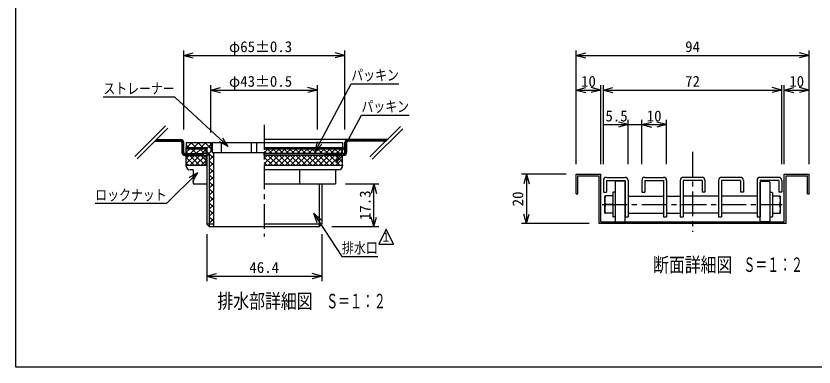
# Model space of a CAD drawing. Units: millimetres, scale not verified, with parts at other scales. Extents: x -819 to 819, y -558 to 522.
# Drawn here: x -819 to 147, y -558 to -132 of the extents above; entities that cross this region are included whole.
import ezdxf
from ezdxf.enums import TextEntityAlignment as Align

# ---------------------------------------------------------------- set-up
doc = ezdxf.new("R2010")
doc.units = ezdxf.units.MM
doc.header["$LTSCALE"] = 6
doc.linetypes.add('CHAIN1', pattern=[8, 5, -1, 1, -1])
for name, color, linetype in [('0-7_枠細線', 5, 'Continuous'), ('0-8_枠中線', 5, 'Continuous'), ('1-2_極細2', 2, 'Continuous'), ('1-3_細線2', 4, 'Continuous'), ('1-5_寸法2', 7, 'Continuous')]:
    doc.layers.add(name, color=color, linetype=linetype)
doc.styles.add('ＭＳ ゴシック', font='')
doc.styles.get('ＭＳ ゴシック').set_extended_font_data('MS Gothic')

msp = doc.modelspace()

# ---------------------------------------------------------------- linework, layer by layer
at = {"layer": '0-7_枠細線'}
for p, q in [((-370.959, -391.021), (-379.959, -409.021)), ((-361.959, -409.021), (-370.959, -391.021)), ((-379.959, -409.021), (-361.959, -409.021))]:
    msp.add_line(p, q, dxfattribs=at)
at = {"layer": '0-8_枠中線'}
msp.add_lwpolyline([(-819, -558), (-819, 522), (819, 522), (819, -558)], close=True, dxfattribs=at)
at = {"layer": '1-2_極細2'}
for p, q in [((-638.145, -265.571), (-675.185, -302.611)), ((-635.317, -268.399), (-672.357, -305.439)), ((-353.625, -266.226), (-390.665, -303.266)), ((-350.796, -269.055), (-387.836, -306.095)), ((-651.175, -284.257), (-619.547, -284.257)), ((-649.371, -284.257), (-647.271, -282.157)), ((-649.075, -282.157), (-619.547, -282.157)), ((-647.249, -284.257), (-645.149, -282.157)), ((-645.128, -284.257), (-643.028, -282.157)), ((-643.007, -284.257), (-640.907, -282.157)), ((-640.885, -284.257), (-638.785, -282.157)), ((-638.764, -284.257), (-636.664, -282.157)), ((-636.643, -284.257), (-634.543, -282.157)), ((-634.521, -284.257), (-632.421, -282.157)), ((-632.4, -284.257), (-630.3, -282.157)), ((-630.279, -284.257), (-628.179, -282.157)), ((-628.157, -284.257), (-626.057, -282.157)), ((-626.036, -284.257), (-623.936, -282.157)), ((-623.915, -284.257), (-621.815, -282.157)), ((-621.793, -284.257), (-619.693, -282.157)), ((-619.672, -284.257), (-617.947, -282.532)), ((-618.267, -284.974), (-616.765, -283.472)), ((-618.047, -286.874), (-616.055, -284.882)), ((-618.047, -285.757), (-618.047, -297.757)), ((-618.047, -288.996), (-615.947, -286.896)), ((-618.047, -291.117), (-615.947, -289.017)), ((-615.947, -297.757), (-615.947, -285.757)), ((-612.947, -288.628), (-609.817, -291.757)), ((-612.154, -291.757), (-606.154, -285.757)), ((-607.332, -285.757), (-601.332, -291.757)), ((-603.669, -291.757), (-597.669, -285.757)), ((-598.847, -285.757), (-592.847, -291.757)), ((-595.184, -291.757), (-589.184, -285.757)), ((-590.361, -285.757), (-582.947, -293.172)), ((-588.047, -293.105), (-582.947, -288.005)), ((-369.556, -282.157), (-518.447, -282.157)), ((-420.947, -285.842), (-417.261, -282.157)), ((-420.947, -297.757), (-420.947, -285.757)), ((-420.947, -287.964), (-418.847, -285.864)), ((-420.947, -290.085), (-418.847, -287.985)), ((-418.847, -285.757), (-418.847, -297.757)), ((-371.656, -284.257), (-417.347, -284.257)), ((-417.24, -284.257), (-415.14, -282.157)), ((-415.119, -284.257), (-413.019, -282.157)), ((-412.997, -284.257), (-410.897, -282.157)), ((-410.876, -284.257), (-408.776, -282.157)), ((-408.755, -284.257), (-406.655, -282.157)), ((-406.633, -284.257), (-404.533, -282.157)), ((-404.512, -284.257), (-402.412, -282.157)), ((-402.391, -284.257), (-400.291, -282.157)), ((-400.269, -284.257), (-398.169, -282.157)), ((-398.148, -284.257), (-396.048, -282.157)), ((-396.027, -284.257), (-393.927, -282.157)), ((-393.905, -284.257), (-391.805, -282.157)), ((-391.784, -284.257), (-389.684, -282.157)), ((-389.663, -284.257), (-387.563, -282.157)), ((-387.542, -284.257), (-385.442, -282.157)), ((-385.42, -284.257), (-383.32, -282.157)), ((-383.299, -284.257), (-381.199, -282.157)), ((-381.178, -284.257), (-379.078, -282.157)), ((-379.056, -284.257), (-376.956, -282.157)), ((-376.935, -284.257), (-374.835, -282.157)), ((-374.814, -284.257), (-372.714, -282.157)), ((-372.692, -284.257), (-370.592, -282.157)), ((-618.047, -293.238), (-615.947, -291.138)), ((-618.047, -295.36), (-615.947, -293.26)), ((-618.047, -297.481), (-615.947, -295.381)), ((-617.714, -299.269), (-615.947, -297.502)), ((-616.802, -300.479), (-615.308, -298.985)), ((-615.424, -301.222), (-613.459, -299.257)), ((-614.447, -299.257), (-591.947, -299.257)), ((-613.438, -301.357), (-611.338, -299.257)), ((-612.947, -297.641), (-608.563, -293.257)), ((-612.947, -297.113), (-610.803, -299.257)), ((-611.316, -301.357), (-609.216, -299.257)), ((-609.195, -301.357), (-607.095, -299.257)), ((-607.775, -299.257), (-601.775, -293.257)), ((-607.074, -301.357), (-604.974, -299.257)), ((-606.62, -293.257), (-600.62, -299.257)), ((-604.952, -301.357), (-602.852, -299.257)), ((-602.831, -301.357), (-600.731, -299.257)), ((-600.986, -299.257), (-594.986, -293.257)), ((-600.71, -301.357), (-598.61, -299.257)), ((-598.588, -301.357), (-596.488, -299.257)), ((-596.467, -301.357), (-594.367, -299.257)), ((-596.438, -293.257), (-590.438, -299.257)), ((-594.346, -301.357), (-592.246, -299.257)), ((-594.198, -299.257), (-588.947, -294.005)), ((-588.047, -296.557), (-579.947, -304.657)), ((-587.213, -300.757), (-582.68, -296.224)), ((-518.447, -298.176), (-513.528, -293.257)), ((-518.447, -296.578), (-515.767, -299.257)), ((-422.447, -299.257), (-518.447, -299.257)), ((-514.979, -293.257), (-508.979, -299.257)), ((-512.74, -299.257), (-506.74, -293.257)), ((-508.191, -293.257), (-502.191, -299.257)), ((-505.951, -299.257), (-499.951, -293.257)), ((-501.403, -293.257), (-495.403, -299.257)), ((-499.163, -299.257), (-493.163, -293.257)), ((-494.615, -293.257), (-488.615, -299.257)), ((-492.375, -299.257), (-486.375, -293.257)), ((-487.826, -293.257), (-481.826, -299.257)), ((-485.587, -299.257), (-479.587, -293.257)), ((-481.038, -293.257), (-475.038, -299.257)), ((-478.798, -299.257), (-472.798, -293.257)), ((-474.25, -293.257), (-468.25, -299.257)), ((-472.01, -299.257), (-466.01, -293.257)), ((-467.462, -293.257), (-461.462, -299.257)), ((-465.222, -299.257), (-459.222, -293.257)), ((-460.673, -293.257), (-454.673, -299.257)), ((-458.434, -299.257), (-452.434, -293.257)), ((-453.885, -293.257), (-447.885, -299.257)), ((-451.646, -299.257), (-445.646, -293.257)), ((-447.097, -293.257), (-441.097, -299.257)), ((-444.947, -301.357), (-444.947, -299.257)), ((-444.947, -301.357), (-442.847, -299.257)), ((-444.857, -299.257), (-438.857, -293.257)), ((-442.825, -301.357), (-440.725, -299.257)), ((-440.704, -301.357), (-438.604, -299.257)), ((-440.309, -293.257), (-434.309, -299.257)), ((-438.583, -301.357), (-436.483, -299.257)), ((-438.069, -299.257), (-432.069, -293.257)), ((-436.461, -301.357), (-434.361, -299.257)), ((-434.34, -301.357), (-432.24, -299.257)), ((-433.521, -293.257), (-427.521, -299.257)), ((-432.219, -301.357), (-430.119, -299.257)), ((-431.281, -299.257), (-425.281, -293.257)), ((-430.097, -301.357), (-427.997, -299.257)), ((-427.976, -301.357), (-425.876, -299.257)), ((-426.732, -293.257), (-423.947, -296.043)), ((-425.855, -301.357), (-423.755, -299.257)), ((-424.493, -299.257), (-423.947, -298.711)), ((-423.733, -301.357), (-418.847, -296.47)), ((-421.48, -301.225), (-418.979, -298.724)), ((-420.947, -292.206), (-418.847, -290.106)), ((-420.947, -294.328), (-418.847, -292.228)), ((-420.947, -296.449), (-418.847, -294.349)), ((-612.947, -311.217), (-603.086, -301.357)), ((-612.947, -304.429), (-609.875, -301.357)), ((-612.947, -303.901), (-603.491, -313.357)), ((-608.703, -301.357), (-596.703, -313.357)), ((-608.298, -313.357), (-596.298, -301.357)), ((-601.914, -301.357), (-589.914, -313.357)), ((-601.51, -313.357), (-589.51, -301.357)), ((-595.126, -301.357), (-588.947, -307.537)), ((-594.722, -313.357), (-588.947, -307.582)), ((-592.224, -301.357), (-591.947, -301.079)), ((-585.047, -307.076), (-579.947, -301.976)), ((-585.047, -308.043), (-579.947, -313.143)), ((-518.447, -311.752), (-508.051, -301.357)), ((-518.447, -304.964), (-514.84, -301.357)), ((-518.447, -303.366), (-508.456, -313.357)), ((-513.667, -301.357), (-501.667, -313.357)), ((-513.263, -313.357), (-501.263, -301.357)), ((-506.879, -301.357), (-494.879, -313.357)), ((-506.475, -313.357), (-494.475, -301.357)), ((-500.091, -301.357), (-488.091, -313.357)), ((-499.687, -313.357), (-487.687, -301.357)), ((-493.303, -301.357), (-481.303, -313.357)), ((-492.898, -313.357), (-480.898, -301.357)), ((-486.515, -301.357), (-474.515, -313.357)), ((-486.11, -313.357), (-474.11, -301.357)), ((-479.726, -301.357), (-467.726, -313.357)), ((-479.322, -313.357), (-467.322, -301.357)), ((-472.938, -301.357), (-460.938, -313.357)), ((-472.534, -313.357), (-460.534, -301.357)), ((-466.15, -301.357), (-454.15, -313.357)), ((-465.746, -313.357), (-453.746, -301.357)), ((-459.362, -301.357), (-447.362, -313.357)), ((-458.957, -313.357), (-446.957, -301.357)), ((-452.573, -301.357), (-440.573, -313.357)), ((-452.169, -313.357), (-440.169, -301.357)), ((-445.785, -301.357), (-433.785, -313.357)), ((-445.381, -313.357), (-433.381, -301.357)), ((-438.997, -301.357), (-426.997, -313.357)), ((-438.593, -313.357), (-426.593, -301.357)), ((-432.209, -301.357), (-423.947, -309.619)), ((-431.804, -313.357), (-423.947, -305.499)), ((-425.421, -301.357), (-423.947, -302.831)), ((-612.947, -310.69), (-610.279, -313.357)), ((-585.047, -315.561), (-579.947, -310.461)), ((-585.047, -316.528), (-579.947, -321.628)), ((-518.447, -310.154), (-515.244, -313.357)), ((-425.016, -313.357), (-423.947, -312.288)), ((-585.047, -324.047), (-579.947, -318.947)), ((-585.047, -325.013), (-579.947, -330.113)), ((-585.047, -332.532), (-579.947, -327.432)), ((-141, -348.157), (-141, -324.157)), ((-141, -324.157), (-111, -324.157)), ((-138.9, -348.157), (-138.9, -326.257)), ((-138.9, -326.257), (-113.1, -326.257)), ((-113.1, -384.157), (-113.1, -326.257)), ((-111, -382.057), (-111, -324.157)), ((111, -382.057), (111, -324.157)), ((111, -324.157), (141, -324.157)), ((113.1, -384.157), (113.1, -326.257)), ((113.1, -326.257), (138.9, -326.257)), ((138.9, -348.157), (138.9, -326.257)), ((141, -348.157), (141, -324.157)), ((-585.047, -333.498), (-579.947, -338.598)), ((-585.047, -341.017), (-579.947, -335.917)), ((-585.047, -341.984), (-579.947, -347.084)), ((-585.047, -349.502), (-579.947, -344.402)), ((-585.047, -350.469), (-579.947, -355.569)), ((-585.047, -357.988), (-579.947, -352.888)), ((-141, -348.157), (-138.9, -348.157)), ((138.9, -348.157), (141, -348.157)), ((-585.047, -358.954), (-579.947, -364.054)), ((-585.047, -366.473), (-579.947, -361.373)), ((-96.59, -361.057), (-105.604, -361.057)), ((96.59, -361.057), (105.604, -361.057)), ((-585.047, -367.44), (-579.947, -372.54)), ((-585.047, -374.958), (-579.947, -369.858)), ((-585.047, -375.925), (-579.947, -381.025)), ((-585.047, -383.444), (-579.947, -378.344)), ((-585.047, -384.41), (-584.7, -384.757)), ((113.1, -384.157), (-113.1, -384.157)), ((-111, -382.057), (111, -382.057))]:
    msp.add_line(p, q, dxfattribs=at)
at = {"layer": '1-2_極細2', "linetype": 'CHAIN1'}
for p, q in [((-518.447, -264.549), (-518.447, -399.557)), ((0, -297.013), (0, -394.243)), ((-109.35, -361.057), (108.281, -361.057))]:
    msp.add_line(p, q, dxfattribs=at)
at = {"layer": '1-2_極細2'}
for points in [[(-614.447, -301.357), (-591.947, -301.357), (-591.947, -299.257)], [(-422.447, -301.357), (-518.447, -301.357), (-518.447, -299.257)]]:
    msp.add_lwpolyline(points, dxfattribs=at)
for centre, radius, start, end in [((-619.547, -285.757), 3.6, 0, 90), ((-619.547, -285.757), 1.5, 0, 90), ((-417.347, -285.757), 3.6, 90, 180), ((-417.347, -285.757), 1.5, 90, 180), ((-614.447, -297.757), 3.6, 180, 270), ((-614.447, -297.757), 1.5, 180, 270), ((-422.447, -297.757), 1.5, 270, 360), ((-422.447, -297.757), 3.6, 270, 360), ((-82.93, -355.807), 23.274, 166.96433, 193.03802), ((82.93, -355.807), 23.274, 346.96198, 13.03567), ((-82.93, -366.308), 23.274, 166.96198, 193.03567), ((82.93, -366.308), 23.274, 346.96433, 13.03802)]:
    msp.add_arc(centre, radius, start, end, dxfattribs=at)
at = {"layer": '1-3_細線2'}
for p, q in [((-612.947, -285.757), (-582.947, -285.757)), ((-612.947, -285.757), (-612.947, -291.757)), ((-582.947, -287.557), (-582.947, -285.757)), ((-581.147, -285.757), (-582.947, -287.557)), ((-582.947, -287.557), (-582.947, -295.957)), ((-581.147, -297.757), (-581.147, -285.757)), ((-581.147, -285.757), (-518.447, -285.757)), ((-570.497, -285.757), (-570.497, -297.757)), ((-534.497, -285.757), (-534.497, -297.757)), ((-527.747, -285.757), (-527.747, -297.757)), ((-518.447, -285.757), (-423.947, -285.757)), ((-423.947, -285.757), (-423.947, -291.757)), ((-612.947, -291.757), (-588.047, -291.757)), ((-612.947, -293.257), (-612.947, -291.757)), ((-612.947, -299.257), (-612.947, -293.257)), ((-612.947, -299.257), (-588.947, -299.257)), ((-588.947, -299.257), (-588.947, -293.257)), ((-588.047, -291.757), (-588.047, -384.757)), ((-581.147, -297.757), (-582.947, -295.957)), ((-581.147, -297.757), (-518.447, -297.757)), ((-518.447, -291.757), (-423.947, -291.757)), ((-518.447, -293.257), (-423.947, -293.257)), ((-518.447, -299.257), (-423.947, -299.257)), ((-423.947, -293.257), (-423.947, -291.757)), ((-423.947, -299.257), (-423.947, -293.257)), ((-612.947, -301.357), (-588.947, -301.357)), ((-612.947, -313.357), (-612.947, -301.357)), ((-588.947, -313.357), (-588.947, -301.357)), ((-423.947, -313.357), (-423.947, -301.357)), ((-613.547, -313.357), (-588.047, -313.357)), ((-612.947, -313.357), (-588.047, -313.357)), ((-604.697, -318.757), (-608.147, -318.757)), ((-604.697, -318.757), (-604.697, -335.857)), ((-518.447, -313.357), (-423.347, -313.357)), ((-428.747, -318.757), (-518.447, -318.757)), ((-475.322, -335.857), (-475.322, -318.757)), ((-432.197, -318.757), (-432.197, -335.857)), ((-104.4, -328.057), (-81.6, -328.057)), ((-57.9, -328.057), (-35.1, -328.057)), ((11.4, -328.057), (-11.4, -328.057)), ((57.9, -328.057), (35.1, -328.057)), ((104.4, -328.057), (81.6, -328.057)), ((-604.697, -335.857), (-588.047, -335.857)), ((-518.447, -335.857), (-432.197, -335.857)), ((-451.847, -335.857), (-451.847, -387.757)), ((-448.847, -335.857), (-448.847, -384.757)), ((-108, -331.657), (-108, -346.057)), ((-104.4, -331.657), (-81.6, -331.657)), ((-104.4, -331.657), (-104.4, -346.057)), ((-93.6, -334.057), (-93.6, -380.557)), ((-83.1, -332.557), (-92.1, -332.557)), ((-81.6, -331.657), (-81.6, -376.057)), ((-81.6, -380.557), (-81.6, -334.057)), ((-78, -331.657), (-78, -376.057)), ((-61.5, -331.657), (-61.5, -346.057)), ((-57.9, -331.657), (-57.9, -346.057)), ((-31.5, -331.657), (-31.5, -376.057)), ((-15, -331.657), (-15, -376.057)), ((11.4, -331.657), (11.4, -346.057)), ((15, -331.657), (15, -346.057)), ((31.5, -331.657), (31.5, -376.057)), ((57.9, -331.657), (57.9, -346.057)), ((61.5, -331.657), (61.5, -346.057)), ((78, -331.657), (78, -376.057)), ((81.6, -331.657), (81.6, -376.057)), ((104.4, -331.657), (81.6, -331.657)), ((81.6, -380.557), (81.6, -334.057)), ((83.1, -332.557), (92.1, -332.557)), ((93.6, -334.057), (93.6, -380.557)), ((104.4, -331.657), (104.4, -346.057)), ((108, -331.657), (108, -346.057)), ((-108, -346.057), (-104.4, -346.057)), ((-96.59, -346.657), (-96.59, -362.557)), ((-93.6, -346.057), (-95.99, -346.057)), ((-61.5, -346.057), (-57.9, -346.057)), ((15, -346.057), (11.4, -346.057)), ((61.5, -346.057), (57.9, -346.057)), ((93.6, -346.057), (95.99, -346.057)), ((96.59, -346.657), (96.59, -362.557)), ((108, -346.057), (104.4, -346.057)), ((-106.204, -370.957), (-106.204, -351.157)), ((-96.59, -350.557), (-105.604, -350.557)), ((-78, -350.707), (-35.1, -350.707)), ((-31.5, -350.707), (-15, -350.707)), ((31.5, -350.707), (-11.4, -350.707)), ((78, -350.707), (35.1, -350.707)), ((81.6, -353.302), (81.6, -365.212)), ((96.59, -350.557), (105.604, -350.557)), ((106.204, -370.957), (106.204, -351.157)), ((-96.59, -362.557), (-96.59, -375.457)), ((96.59, -362.557), (96.59, -375.457)), ((-96.59, -371.557), (-105.604, -371.557)), ((-93.6, -376.057), (-95.99, -376.057)), ((-81.6, -376.057), (-78, -376.057)), ((-78, -371.407), (-35.1, -371.407)), ((-35.1, -376.057), (-31.5, -376.057)), ((-31.5, -371.407), (-15, -371.407)), ((-15, -376.057), (-11.4, -376.057)), ((31.5, -371.407), (-11.4, -371.407)), ((31.5, -376.057), (35.1, -376.057)), ((78, -371.407), (35.1, -371.407)), ((78, -376.057), (81.6, -376.057)), ((93.6, -376.057), (95.99, -376.057)), ((96.59, -371.557), (105.604, -371.557)), ((-579.947, -384.757), (-588.047, -384.757)), ((-585.047, -387.757), (-588.047, -384.757)), ((-448.847, -384.757), (-518.447, -384.757)), ((-451.847, -387.757), (-448.847, -384.757)), ((-92.1, -382.057), (-83.1, -382.057)), ((92.1, -382.057), (83.1, -382.057)), ((-585.047, -387.757), (-518.447, -387.757)), ((-518.447, -387.757), (-451.847, -387.757))]:
    msp.add_line(p, q, dxfattribs=at)
for points in [[(-612.947, -293.257), (-588.947, -293.257), (-588.947, -291.757)], [(-581.147, -297.757), (-579.947, -297.757), (-579.947, -387.757)], [(-588.047, -300.757), (-585.047, -300.757), (-585.047, -387.757)], [(-57.9, -331.657), (-35.1, -331.657), (-35.1, -376.057)], [(11.4, -331.657), (-11.4, -331.657), (-11.4, -376.057)], [(57.9, -331.657), (35.1, -331.657), (35.1, -376.057)]]:
    msp.add_lwpolyline(points, dxfattribs=at)
for centre, radius, start, end in [((-608.147, -313.357), 5.4, 180, 270), ((-428.747, -313.357), 5.4, 270, 360), ((-104.4, -331.657), 3.6, 90, 180), ((-81.6, -331.657), 3.6, 0, 90), ((-57.9, -331.657), 3.6, 90, 180), ((-35.1, -331.657), 3.6, 0, 90), ((-11.4, -331.657), 3.6, 90, 180), ((11.4, -331.657), 3.6, 0, 90), ((35.1, -331.657), 3.6, 90, 180), ((57.9, -331.657), 3.6, 0, 90), ((81.6, -331.657), 3.6, 90, 180), ((104.4, -331.657), 3.6, 0, 90), ((-92.1, -334.057), 1.5, 90, 180), ((-83.1, -334.057), 1.5, 0, 90), ((83.1, -334.057), 1.5, 90, 180), ((92.1, -334.057), 1.5, 0, 90), ((-95.99, -346.657), 0.6, 90, 180), ((95.99, -346.657), 0.6, 0, 90), ((-105.604, -351.157), 0.6, 90, 180), ((105.604, -351.157), 0.6, 0, 90), ((-105.604, -370.957), 0.6, 180, 270), ((-95.99, -375.457), 0.6, 180, 270), ((95.99, -375.457), 0.6, 270, 360), ((105.604, -370.957), 0.6, 270, 360), ((-92.1, -380.557), 1.5, 180, 270), ((-83.1, -380.557), 1.5, 270, 360), ((83.1, -380.557), 1.5, 180, 270), ((92.1, -380.557), 1.5, 270, 360)]:
    msp.add_arc(centre, radius, start, end, dxfattribs=at)
at = {"layer": '1-5_寸法2'}
for p, q in [((-615.947, -270.157), (-615.947, -174.157)), ((-615.947, -180.157), (-604.355, -177.051)), ((-615.947, -180.157), (-604.355, -183.263)), ((-615.947, -180.157), (-420.947, -180.157)), ((-420.947, -180.157), (-432.538, -177.051)), ((-420.947, -180.157), (-432.538, -183.263)), ((-420.947, -270.157), (-420.947, -174.157)), ((-141, -312.157), (-141, -174.157)), ((-141, -180.157), (-129.409, -177.051)), ((-141, -180.157), (-129.409, -183.263)), ((-141, -180.157), (141, -180.157)), ((141, -180.157), (129.409, -177.051)), ((141, -180.157), (129.409, -183.263)), ((141, -312.157), (141, -174.157)), ((-582.947, -273.757), (-582.947, -216.157)), ((-582.947, -222.157), (-571.355, -219.051)), ((-582.947, -222.157), (-571.355, -225.263)), ((-582.947, -222.157), (-453.947, -222.157)), ((-453.947, -222.157), (-465.538, -219.051)), ((-453.947, -222.157), (-465.538, -225.263)), ((-453.947, -270.157), (-453.947, -216.157)), ((-141, -312.157), (-141, -216.157)), ((-141, -222.157), (-129.409, -219.051)), ((-141, -222.157), (-129.409, -225.263)), ((-141, -222.157), (-111, -222.157)), ((-111, -222.157), (-122.591, -219.051)), ((-111, -222.157), (-122.591, -225.263)), ((-111, -312.157), (-111, -216.157)), ((-108, -312.157), (-108, -216.157)), ((-108, -222.157), (-96.409, -219.051)), ((-108, -222.157), (-96.409, -225.263)), ((-108, -222.157), (108, -222.157)), ((108, -222.157), (96.409, -219.051)), ((108, -222.157), (96.409, -225.263)), ((108, -312.157), (108, -216.157)), ((111, -312.157), (111, -216.157)), ((111, -222.157), (122.591, -219.051)), ((111, -222.157), (122.591, -225.263)), ((111, -222.157), (141, -222.157)), ((141, -222.157), (129.409, -219.051)), ((141, -222.157), (129.409, -225.263)), ((141, -312.157), (141, -216.157)), ((-78, -312.157), (-78, -258.157)), ((-61.5, -312.157), (-61.5, -258.157)), ((-31.5, -312.157), (-31.5, -258.157)), ((-108, -264.157), (-61.5, -264.157)), ((-78, -264.157), (-89.591, -261.051)), ((-78, -264.157), (-89.591, -267.263)), ((-61.5, -264.157), (-49.909, -261.051)), ((-61.5, -264.157), (-49.909, -267.263)), ((-61.5, -264.157), (-31.5, -264.157)), ((-31.5, -264.157), (-43.091, -261.051)), ((-31.5, -264.157), (-43.091, -267.263)), ((-562.077, -290.702), (-572.699, -285.12)), ((-562.077, -290.702), (-568.485, -280.556)), ((-456.803, -296.557), (-454.092, -284.867)), ((-456.803, -296.557), (-448.61, -287.789)), ((-431.358, -309.93), (-428.647, -298.24)), ((-431.358, -309.93), (-423.165, -301.162)), ((-599.409, -322.635), (-609.801, -328.635)), ((-599.409, -322.635), (-605.409, -333.028)), ((-153, -324.157), (-207, -324.157)), ((-201, -324.157), (-204.106, -335.748)), ((-201, -324.157), (-197.894, -335.748)), ((-201, -324.157), (-201, -384.157)), ((-420.197, -335.857), (-379.847, -335.857)), ((-385.847, -335.857), (-388.952, -347.448)), ((-385.847, -335.857), (-382.741, -347.448)), ((-385.847, -387.757), (-385.847, -335.857)), ((-458.683, -371.32), (-449.76, -379.344)), ((-458.683, -371.32), (-454.968, -382.73)), ((-385.847, -387.757), (-388.952, -376.166)), ((-385.847, -387.757), (-382.741, -376.166)), ((-201, -384.157), (-204.106, -372.566)), ((-201, -384.157), (-197.894, -372.566)), ((-125.1, -384.157), (-207, -384.157)), ((-436.847, -387.757), (-379.847, -387.757)), ((-588.047, -396.766), (-588.047, -453.757)), ((-448.847, -396.766), (-448.847, -453.757)), ((-588.047, -447.757), (-576.455, -444.651)), ((-588.047, -447.757), (-576.455, -450.863)), ((-588.047, -447.757), (-448.847, -447.757)), ((-448.847, -447.757), (-460.438, -444.651)), ((-448.847, -447.757), (-460.438, -450.863))]:
    msp.add_line(p, q, dxfattribs=at)
for points in [[(-456.803, -296.557), (-413.139, -214.639), (-355.539, -214.639)], [(-562.077, -290.702), (-626.858, -230.878), (-713.258, -230.878)], [(-431.358, -309.93), (-400.835, -252.667), (-343.235, -252.667)], [(-599.409, -322.635), (-636.666, -359.893), (-723.066, -359.893)], [(-458.683, -371.32), (-424.373, -424.077), (-381.173, -424.077)]]:
    msp.add_lwpolyline(points, dxfattribs=at)

# ---------------------------------------------------------------- texts
at = {"layer": '0-7_枠細線', "style": 'ＭＳ ゴシック'}
for s, height, width, p in [('１', 11, 0.8, (-377.121, -409.389)), ('断面詳細図', 17.6, 0.8, (-47.838, -448.128)), ('Ｓ＝１：２', 17.6, 0.6, (61.558, -447.983)), ('排水部詳細図', 17.6, 0.8, (-575.163, -492.133)), ('Ｓ＝１：２', 17.6, 0.6, (-443.436, -492.133))]:
    msp.add_text(s, height=height, dxfattribs=dict(at, width=width)).set_placement(p, align=Align.BOTTOM_LEFT)
at = {"layer": '1-5_寸法2', "style": 'ＭＳ ゴシック'}
for s, p in [('φ65±0.3', (-561.197, -180.157)), ('94', (-9, -180.157)), ('φ43±0.5', (-561.197, -222.157)), ('10', (-135, -222.157)), ('72', (-9, -222.157)), ('10', (117, -222.157)), ('5.5', (-105.524, -264.157)), ('10', (-55.5, -264.157)), ('46.4', (-536.447, -447.757))]:
    msp.add_text(s, height=13.2, dxfattribs=at).set_placement(p, align=Align.BOTTOM_LEFT)
at = {"layer": '1-5_寸法2', "style": 'ＭＳ ゴシック', "width": 0.8}
for s, p in [('パッキン', (-413.139, -214.639)), ('ストレーナー', (-713.258, -230.878)), ('パッキン', (-400.835, -252.667)), ('ロックナット', (-723.066, -359.893)), ('排水口', (-424.373, -424.077))]:
    msp.add_text(s, height=13.2, dxfattribs=at).set_placement(p, align=Align.BOTTOM_LEFT)
at = {"layer": '1-5_寸法2', "style": 'ＭＳ ゴシック'}
for s, p in [('17.3', (-385.847, -379.807)), ('20', (-201, -363.157))]:
    msp.add_text(s, height=13.2, rotation=90, dxfattribs=at).set_placement(p, align=Align.BOTTOM_LEFT)

doc.saveas('drawing.dxf')
